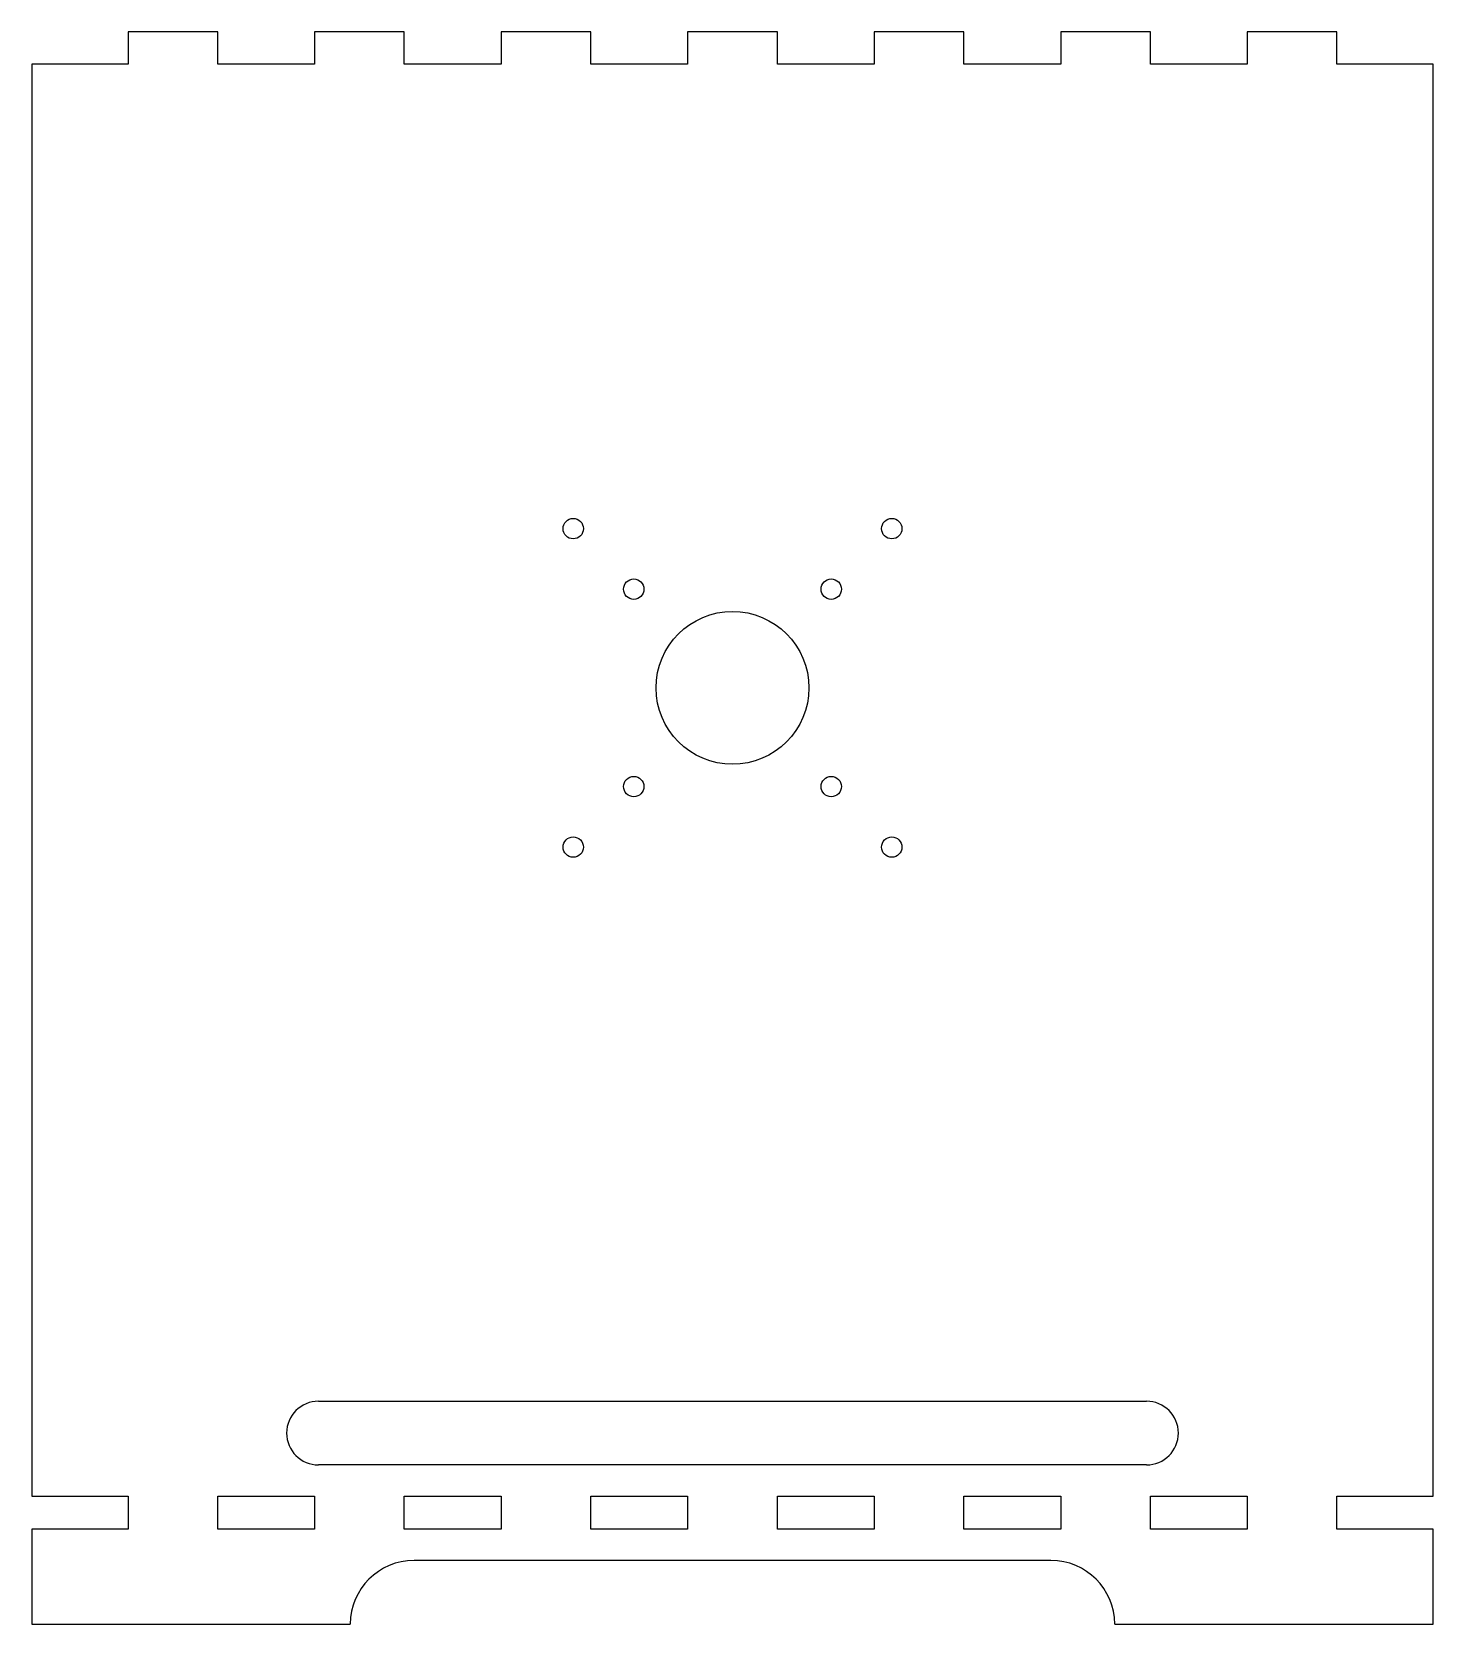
# Model space of a CAD drawing. Header units: millimetres. Extents: x -220 to 0, y -250 to 0.
import ezdxf

# ---------------------------------------------------------------- set-up
doc = ezdxf.new("R2010")
doc.units = ezdxf.units.MM

msp = doc.modelspace()

# ---------------------------------------------------------------- linework, layer by layer
at = {"color": 7, "linetype": 'Continuous', "lineweight": 25}
for p, q in [((-204.9, 0), (-204.9, -5.1)), ((-190.81, 0), (-204.9, 0)), ((-190.81, -5.1), (-190.81, 0)), ((-175.61, 0), (-175.61, -5.1)), ((-161.53, 0), (-175.61, 0)), ((-161.53, -5.1), (-161.53, 0)), ((-146.33, 0), (-146.33, -5.1)), ((-132.24, 0), (-146.33, 0)), ((-132.24, -5.1), (-132.24, 0)), ((-102.96, 0), (-117.04, 0)), ((-117.04, 0), (-117.04, -5.1)), ((-102.96, -5.1), (-102.96, 0)), ((-73.67, 0), (-87.76, 0)), ((-87.76, 0), (-87.76, -5.1)), ((-73.67, -5.1), (-73.67, 0)), ((-44.39, 0), (-58.47, 0)), ((-58.47, 0), (-58.47, -5.1)), ((-44.39, -5.1), (-44.39, 0)), ((-15.1, 0), (-29.19, 0)), ((-29.19, 0), (-29.19, -5.1)), ((-15.1, -5.1), (-15.1, 0)), ((-220, -5.1), (-220, -229.9)), ((-204.9, -5.1), (-220, -5.1)), ((-175.61, -5.1), (-190.81, -5.1)), ((-146.33, -5.1), (-161.53, -5.1)), ((-117.04, -5.1), (-132.24, -5.1)), ((-87.76, -5.1), (-102.96, -5.1)), ((-58.47, -5.1), (-73.67, -5.1)), ((-29.19, -5.1), (-44.39, -5.1)), ((0, -5.1), (-15.1, -5.1)), ((0, -229.9), (0, -5.1)), ((-175, -215), (-45, -215)), ((-45, -225), (-175, -225)), ((-220, -229.9), (-204.9, -229.9)), ((-204.9, -229.9), (-204.9, -235.1)), ((-190.81, -229.9), (-175.61, -229.9)), ((-190.81, -235.1), (-190.81, -229.9)), ((-175.61, -229.9), (-175.61, -235.1)), ((-161.53, -229.9), (-146.33, -229.9)), ((-161.53, -235.1), (-161.53, -229.9)), ((-146.33, -229.9), (-146.33, -235.1)), ((-132.24, -229.9), (-117.04, -229.9)), ((-132.24, -235.1), (-132.24, -229.9)), ((-117.04, -229.9), (-117.04, -235.1)), ((-102.96, -229.9), (-87.76, -229.9)), ((-102.96, -235.1), (-102.96, -229.9)), ((-87.76, -229.9), (-87.76, -235.1)), ((-73.67, -229.9), (-58.47, -229.9)), ((-73.67, -235.1), (-73.67, -229.9)), ((-58.47, -229.9), (-58.47, -235.1)), ((-44.39, -229.9), (-29.19, -229.9)), ((-44.39, -235.1), (-44.39, -229.9)), ((-29.19, -229.9), (-29.19, -235.1)), ((-15.1, -229.9), (0, -229.9)), ((-15.1, -235.1), (-15.1, -229.9)), ((-204.9, -235.1), (-220, -235.1)), ((-220, -235.1), (-220, -250)), ((-175.61, -235.1), (-190.81, -235.1)), ((-146.33, -235.1), (-161.53, -235.1)), ((-117.04, -235.1), (-132.24, -235.1)), ((-87.76, -235.1), (-102.96, -235.1)), ((-58.47, -235.1), (-73.67, -235.1)), ((-29.19, -235.1), (-44.39, -235.1)), ((0, -235.1), (-15.1, -235.1)), ((0, -250), (0, -235.1)), ((-60, -240), (-160, -240)), ((-220, -250), (-170, -250)), ((-50, -250), (0, -250))]:
    msp.add_line(p, q, dxfattribs=at)
for centre, radius in [((-135, -78), 1.6), ((-85, -78), 1.6), ((-125.5, -87.5), 1.6), ((-94.5, -87.5), 1.6), ((-110, -103), 12), ((-125.5, -118.5), 1.6), ((-94.5, -118.5), 1.6), ((-135, -128), 1.6), ((-85, -128), 1.6)]:
    msp.add_circle(centre, radius, dxfattribs=at)
for centre, radius, start, end in [((-175, -220), 5, 90, 270), ((-45, -220), 5, 270, 90), ((-160, -250), 10, 90, 180), ((-60, -250), 10, 0, 90)]:
    msp.add_arc(centre, radius, start, end, dxfattribs=at)

doc.saveas('drawing.dxf')
